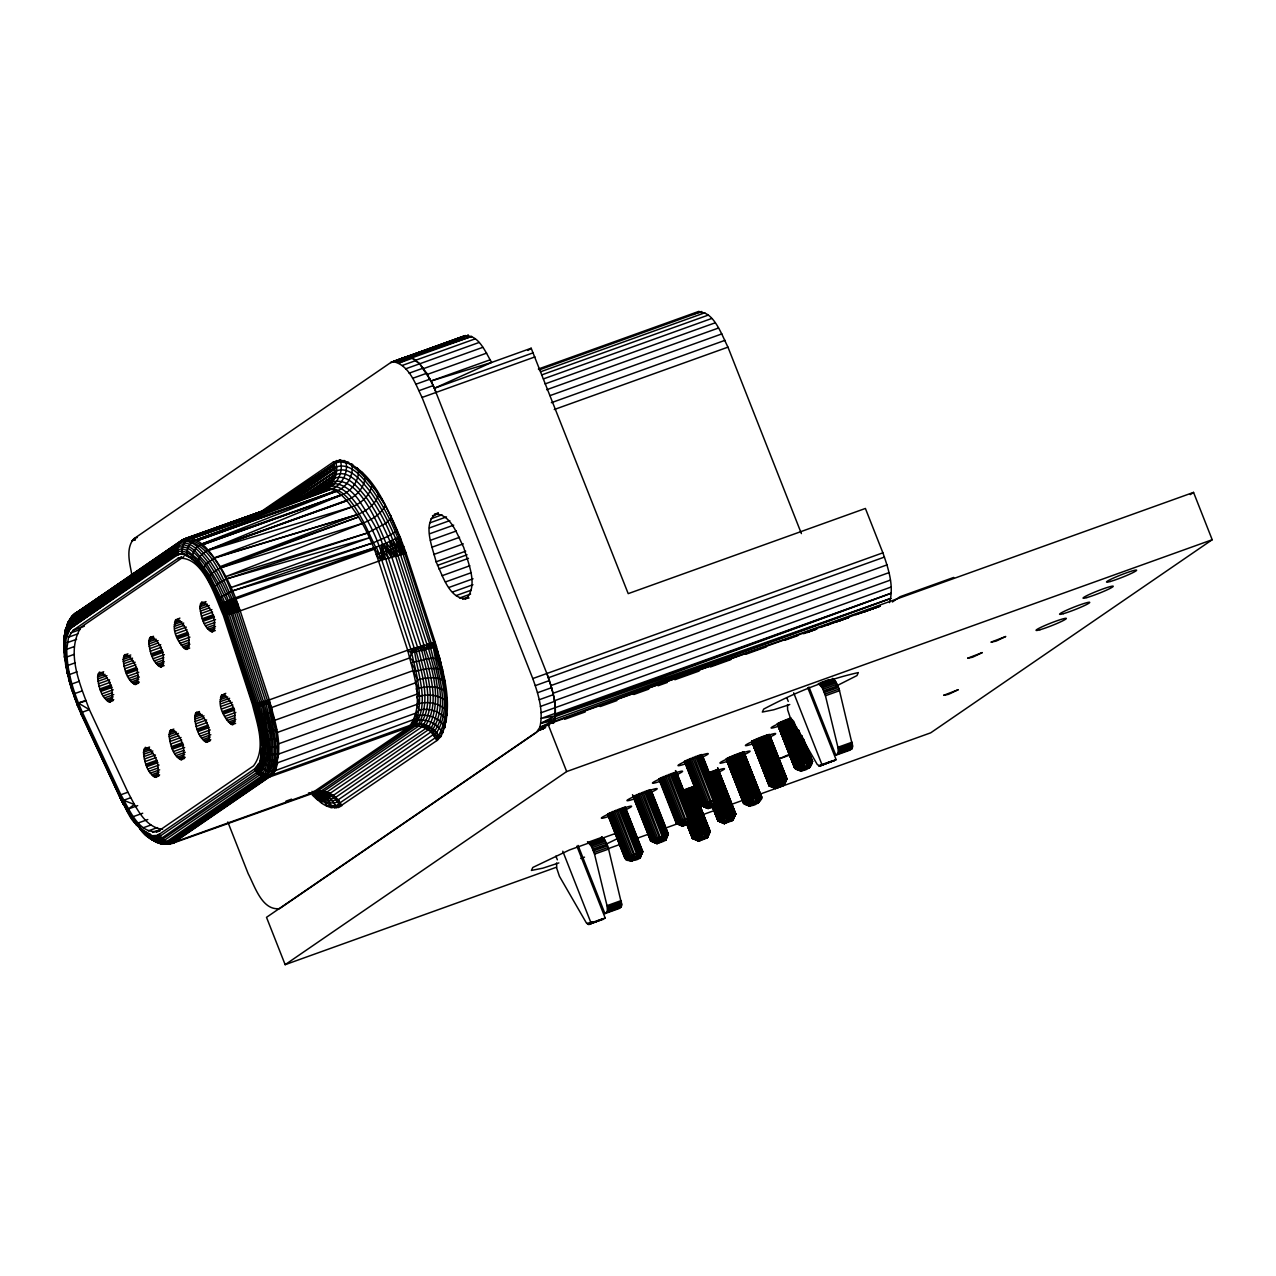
<?xml version="1.0" encoding="UTF-8"?>
<svg xmlns="http://www.w3.org/2000/svg" width="1276" height="1276" viewBox="0 0 1276 1276"><rect width="100%" height="100%" fill="white"/><g stroke="black" fill="none" stroke-linecap="round" stroke-linejoin="round"><path stroke-width="1.5" d="M69.382 680.491L70.244 682.022L67.309 672.005L74.63 697.509L119.848 796.559L127.026 810.069C134.554 820.962 144.363 840.15 160.345 835.955L255.551 770.64C269.252 751.165 259.156 725.231 254.387 704.272L225.31 615.223C215.357 593.085 207.398 562.987 182.372 554.167C181.064 547.803 183.935 540.338 190.395 538.073L327.087 488.245C338.156 484.322 343.866 470.892 340.166 459.966L333.243 462.119L258.039 513.702M139.881 826.96C129.482 821.329 126.117 807.086 120.088 797.532L80.691 713.268L82.111 715.23L77.565 705.149L70.324 682.389L65.379 653.79L66.081 638.813L69.845 629.355C66.001 620.519 73.928 611.778 82.366 610.056M77.565 705.149L78.41 705.756M185.578 538.456L325.715 488.533L185.578 538.456L74.949 613.644L180.458 541.12C189.949 533.528 201.783 542.523 208.132 550.084C223.093 567.708 232.902 589.065 240.207 610.853L269.3 699.902C274.819 721.02 283.4 745.12 275.6 766.366L268.072 766.094L260.782 761.07L260.703 735.742L256.651 714.927L224.464 615.335C216.505 592.893 206.712 569.255 187.046 554.741L182.372 553.162L176.279 554.486L71.536 625.83L175.817 552.349C187.492 547.229 196.982 560.818 203.378 568.633C213.618 582.717 219.982 598.986 226.394 615.016L255.471 704.065C262.473 725.9 270.081 752.377 258.023 773.782L162.818 839.082C157.714 842.527 148.686 839.847 146.756 833.77L146.868 832.718L139.1 826.928L131.029 816.481L120.151 795.905M146.756 833.77L149.834 834.169C152.051 844.042 165.928 846.323 173.6 842.415L268.805 777.116C283.782 753.988 271.31 724.991 267.466 700.54L238.389 611.491C229.776 586.21 214.926 541.79 184.526 538.903C178.815 541.582 176.391 548.871 178.608 554.645L176.279 554.486L71.6 626.165C61.104 636.325 64.597 654.014 67.006 666.949L65.698 663.711M336.545 460.508L335.843 462.789C338.427 471.769 335.014 482.679 326.592 487.304C334.312 481.706 336.784 470.796 333.243 462.119L335.843 462.789L340.166 459.966C371.093 468.42 385.288 504.084 397.027 530.896L387.729 536.494L373.82 542.555L232.663 590.868L218.435 598.237L202.98 570.26L192.15 558.202L193.298 552.093L197.174 546.782L201.847 543.975L336.194 491.34C346.96 487.4 354.026 475.294 351.889 463.985L340.692 461.784L335.843 462.789L263.143 510.926M153.503 840.405L160.345 841.618L164.365 840.326L259.57 775.026C274.531 754.148 263.35 725.948 258.326 703.363L229.249 614.314C222.997 597.152 215.74 580.213 205.117 565.252C198.354 556.99 188.338 542.635 175.992 548.042L176.263 554.39L71.6 626.165L69.989 629.212L69.446 627.76L68.106 632.449C64.597 626.101 69.016 618.78 73.944 614.665L182.229 540.067L323.211 489.059C339.081 486.092 349.098 503.876 357.168 514.691C366.228 529.205 373.23 544.916 378.589 561.153L407.666 650.202L411.223 652.881L436.599 646.852L434.095 642.498C441.943 671.878 453.985 706.776 438.609 735.534L340.198 802.7L336.258 807.772C333.275 798.154 323.418 791.726 313.433 792.54C322.031 792.811 329.543 799.43 331.76 807.612L340.548 803.417L340.261 806.56L336.242 799.749L330.133 794.613L330.165 793.273L429.007 726.331C441.927 701.322 433.266 669.645 423.919 644.954L390.807 541.263L400.441 554.406L429.518 643.455C435.929 671.24 449.726 706.33 431.065 731.914L335.859 797.213C328.171 801.376 319.542 796.718 313.721 791.439M607.551 814.263L624.969 858.461L631.173 861.156L637.537 858.269L637.697 852.687L620.295 808.49M633.135 796.718L650.712 840.996L657.044 843.643L663.313 841.41L665.657 840.15L668.321 833.866L650.553 840.916L656.757 843.611L663.121 840.725L663.281 835.142L645.879 790.945M676.232 823.18L682.628 826.082L686.711 824.774L691.129 822.717L693.937 816.449L684.462 819.24L676.136 823.371L682.341 826.05L688.705 823.164L688.865 817.597L671.463 773.4M694.479 838.157L692.533 838.523L686.648 823.546L692.533 838.523L698.578 841.123L704.942 838.236L705.102 832.67L688.019 788.345M684.399 761.437L701.88 805.906L707.925 808.505L714.289 805.619L714.464 800.052L697.047 755.839M712.168 806.161L717.957 820.899L724.162 823.578L730.526 820.691L730.685 815.125L713.603 770.8M743.844 752.074L761.309 796.288C760.943 804.406 749.57 808.729 743.701 803.417L726.188 759.013L743.541 803.338L749.746 806.033L756.11 803.146L756.269 797.564L739.187 753.255M751.724 741.547L769.125 785.793L775.409 788.52L781.694 785.585L781.853 780.019L764.771 735.71M796.814 767.961C790.53 768.71 810.005 760.927 812.477 761.182C812.11 769.3 800.738 773.623 794.868 768.327L777.355 723.907L794.709 768.248L800.913 770.927L807.277 768.04L807.453 762.474L790.354 718.149M123.246 804.103L123.325 802.253L119.912 796.415L128.11 811.361M129.801 813.179L127.712 812.062L119.816 797.101L80.739 712.486L81.313 713.986M271.485 712.486L256.651 714.927L259.124 722.455L267.689 722.79L274.898 720.27L271.485 712.486L271.644 707.526L267.466 700.54L253.557 704.4L254.993 706.92L270.225 702.932L267.896 700.396C273.319 723.97 286.303 755.679 269.236 777.004L272.809 774.66L411.175 724.959C421.303 721.084 433.361 726.283 438.609 735.534L440.89 736.523C454.798 706.792 443.298 672.197 435.212 642.338L406.135 553.29C393.55 518.343 376.835 480.318 344.121 460.461L340.692 461.784M329.32 484.896L321.185 490.494C334.041 474.688 352.447 489.697 360.342 502.377C370.949 519.651 385.639 538.025 383.55 559.43C377.09 537.132 366.754 515.679 351.713 497.879C344.695 488.947 331.808 480.924 321.648 489.936L183.281 539.62L71.552 616.85M315.906 792.795L322.78 791.981L418.863 725.964C436.025 705.165 424.11 673.999 418.895 650.473L415.178 647.634C421.527 671.67 431.416 700.157 418.831 723.667L413.982 725.9L416.247 723.763L413.472 721.084C423.696 717.878 435.658 721.961 441.464 731.036L440.89 736.523L436.918 740.543L338.427 807.453L330.835 807.501L330.915 805.204L320.914 800.626L312.046 792.827M357.424 467.989L358.508 470.445C358.827 481.259 351.251 491.435 341.25 495.152L207.063 550.514L200.316 555.985L196.887 563.609M220.509 604.345L234.417 598.157L235.964 598.938L374.331 549.238L376.308 547.165L381.763 560.036L410.856 649.085C415.545 671.559 423.712 695.34 416.933 718.34L273.893 771.135L266.445 770.672L259.331 765.169L260.846 755.791L267.673 760.129L276.701 760.608L278.615 754.052L416.981 704.368C426.519 700.843 438.386 702.55 445.755 709.839L446.919 715.517M553.513 723.332C558.489 706.808 552.157 689.168 546.846 673.521L433.266 385.559L426.71 373.262L419.74 363.772L409.963 356.738L406.581 356.69L390.711 362.575L133.852 538.759C125.399 548.632 129.833 563.45 131.906 574.966M546.894 673.489C552.253 688.865 558.011 705.915 553.943 722.264L539.828 727.336L536.399 732.44L279.54 908.64C262.043 910.713 254.833 886.31 248.214 873.757L227.814 821.967M578.076 845.414L604.952 913.616L607.344 911.367L607.344 907.029L594.536 854.138L591.41 846.211L587.454 841.809M604.952 913.616L619.067 908.544L621.189 906.933L621.699 904.429L608.189 847.423L604.728 839.847L601.57 836.737M808.984 687.03L835.86 755.232L838.252 752.984L838.252 748.645L825.444 695.755L822.318 687.828L818.363 683.426M835.86 755.232L849.975 750.16L852.097 748.549L852.607 746.045L839.098 689.024L835.636 681.464L832.478 678.354M146.868 832.718C154.731 834.456 157.315 848.109 167.268 842.702L263.111 776.749C277.02 753.925 265.504 726.203 261.803 702.358L232.726 613.309C227.208 595.11 218.674 577.773 207.956 562.078C200.906 553.465 190.459 538.504 177.603 544.15L73.944 614.665L70.706 617.983L75.81 612.895L72.541 615.83L69.143 622.736M436.918 740.543L431.065 731.914L431.32 727.719C445.165 701.864 434.303 670.49 427.269 644.029L430.618 647.57M65.379 653.312L63.8 642.769L65.746 632.035L65.491 635.304M63.896 643.854L64.645 634.22M64.167 644.938C64.518 637.569 65.491 629.355 71.169 624.028L175.817 552.253L71.121 622.832L175.721 550.179L182.197 548.76L187.157 550.45L198.274 559.67L209.854 575.715L229.01 614.362L226.889 608.253L223.555 602.703L256.795 703.746C263.43 726.267 271.294 752.84 259.331 774.835L261.548 772.778L267.194 774.963L272.809 774.66L275.76 769.667L277.705 762.729L276.701 760.608M64.869 636.325L65.108 633.103M66.751 649.293L68.553 637.171L73.163 630.248L177.811 558.473C203.012 554.821 215.373 597.583 223.364 615.447L252.441 704.511C257.066 723.651 266.7 748.422 253.509 765.887L158.304 831.186C138.701 835.03 129.02 808.474 120.853 794.757L82.334 712.183C73.466 692.421 66.846 671.128 66.751 649.293L74.199 646.613M64.629 645.975L64.358 635.4M63.8 642.769L64.629 639.563M97.598 676.982L99.416 672.085C109.273 675.195 115.749 693.346 110.23 702.071C101.043 698.594 98.507 685.866 97.598 676.982L105.031 674.318M123.182 659.437L125 654.524C134.857 657.65 141.333 675.786 135.814 684.526C126.627 681.049 124.091 668.321 123.182 659.437L130.615 656.773M148.766 641.892L150.584 636.979C160.441 640.105 166.917 658.241 161.398 666.981C152.211 663.504 149.675 650.76 148.766 641.892L156.198 639.212M143.502 752.25L145.304 747.337C155.162 750.463 161.637 768.599 156.119 777.339C146.931 773.862 144.395 761.118 143.502 752.25L150.935 749.57M176.168 619.434C186.025 622.544 192.501 640.696 186.982 649.42C177.874 645.544 167.634 623.023 179.884 618.094M169.086 734.689L170.888 729.792C180.745 732.918 187.221 751.054 181.702 759.778C172.515 756.317 169.979 743.573 169.086 734.689L176.519 732.025M199.949 606.786L201.752 601.889C211.609 604.999 218.084 623.135 212.566 631.875C203.378 628.398 200.842 615.67 199.949 606.786L207.366 604.122M194.67 717.144L196.472 712.247C206.329 715.357 212.805 733.509 207.286 742.233C198.099 738.772 195.563 726.028 194.67 717.144L202.102 714.48M222.056 694.686C231.913 697.812 238.389 715.948 232.886 724.688C223.763 720.812 213.523 698.291 225.772 693.362M469.058 597.981C450.157 602.4 442.565 575.189 436.089 561.823C432.724 547.5 420.841 521.342 438.274 512.649M549.43 724.896L539.828 727.336C543.736 710.923 538.249 693.969 532.778 678.561L422.053 397.458C415.529 384.283 409.309 364.84 393.088 361.634L406.581 356.69M67.612 633.343L67.484 630.982L66.703 636.565L65.379 629.945L68.585 624.331M308.457 792.986L314.486 792.747L318.777 791.2L172.962 843.149L168.177 843.468L169.979 843.914C183.186 841.203 160.409 845.892 159.309 836.035L159.468 834.153L254.674 768.838L260.782 761.07M72.477 616.643L76.305 613.82L72.477 616.643L72.541 615.83M63.896 649.612L65.937 659.74L64.55 657.411L64.263 647.698M309.462 793.576L316.99 791.375L416.247 723.763C429.693 700.269 416.758 672.261 414.158 647.969L381.301 545.251L381.763 560.036L240.207 610.853L224.464 615.335M438.609 735.534L438.194 739.554L435.754 738.118L438.609 735.534L434.35 735.837C454.511 709.44 439.869 671.718 432.724 642.737C435.977 671.495 453.267 707.829 432.708 733.7L433.457 729.362M311.328 793.449L409.006 726.937C425.498 705.102 413.456 674.143 407.666 650.202L435.212 642.338M889.547 602.639C894.253 586.019 888.383 568.538 882.88 552.827L865.399 508.454L628.207 593.643L531.183 348.236L491.643 362.432L431.017 381.03L419.692 363.804L412.339 357.711L407.012 356.61L390.711 362.575L464.081 336.226C478.356 333.243 485.598 352.511 491.643 362.432L434.414 388.271L436.121 392.418M276.525 738.708L277.179 732.504L275.345 730.271L266.397 731.387L259.714 729.441L262.537 737.863L268.981 739.522L276.525 738.708L278.439 743.876L277.163 746.683L278.599 753.526C272.857 755.536 264.084 754.706 261.421 748.518M64.55 657.411L64.853 654.907L65.778 661.383M148.718 837.295C154.571 842.367 164.779 846.562 171.718 842.607L274.101 772.474L273.893 771.135M426.312 648.495L426.854 644.141L397.777 555.092C391.572 533.336 381.269 512.713 368.222 494.259C360.342 484.8 348.444 468.675 334.376 475.182L299.637 498.15M637.537 858.269L639.005 852.256L621.603 808.059M663.121 840.725L664.589 834.711L647.187 790.498M688.705 823.164L690.172 817.166L672.771 772.953M704.942 838.236L706.41 832.223L689.295 787.93M714.289 805.619L715.756 799.605L698.355 755.408M730.526 820.691L731.993 814.678L714.879 770.385M756.11 803.146L757.577 797.133L740.463 752.84M781.694 785.585L783.161 779.588L766.047 735.279M807.277 768.04L808.745 762.027L792.348 719.584M314.486 792.747L320.212 791.726L418.831 723.667L418.863 725.964L425.371 727.974L431.065 731.914M556.607 862.975L556.719 868.158L559.414 876.261L586.338 922.867L588.874 924.478L605.207 918.05L576.896 846.163M787.515 704.575L787.627 709.775L790.322 717.878L817.246 764.468L819.782 766.094L836.115 759.667L807.804 687.764M127.712 812.062L127.026 810.069L135.32 823.148C141.285 830.086 149.643 841.012 160.09 837.375L159.468 834.153L153.614 836.817M64.263 636.596L65.682 628.685M64.342 637.809L66.161 627.473M66.097 630.137L68.473 621.603L71.998 617.744L176.662 545.969L72.349 617.09L71.089 621.875L71.998 627.298L69.845 629.355M334.806 807.995L335.301 805.395L326.831 806.033L322.302 797.229L314.071 791.455C319.351 795.682 327.166 799.43 333.578 795.363L334.392 797.787M371.826 485.279C370.024 495.551 361.236 503.334 351.841 506.955L214.32 557.819L357.168 514.691C366.26 511.102 375.383 504.658 378.509 494.992L377.01 491.164L371.826 485.279L372.129 484.178M638.191 858.046L640.169 851.905L622.752 807.692M663.775 840.501L665.753 834.345L648.336 790.147M689.359 822.956L691.337 816.799L673.919 772.602M705.596 838.029L707.574 831.872L690.412 787.595M714.943 805.395L716.921 799.255L699.503 755.041M731.18 820.468L733.158 814.327L715.995 770.05M756.764 802.923L758.741 796.766L741.579 752.489M782.347 785.378L784.325 779.221L767.163 734.944M807.931 767.833L809.909 761.676L796.32 726.618M202.98 570.26L206.425 563.609L214.543 558.106L357.168 514.691L220.158 566.64L358.508 516.955L219.823 568.187L212.47 572.828L207.797 578.395M338.427 807.453L339.209 804.231M261.548 772.778L256.62 766.828L255.344 770.225L257.369 768.327L258.502 763.702L259.331 765.169M271.644 707.526L410.011 657.826L412.626 648.479L413.743 652.052M159.516 843.069L165.864 842.192L264.26 774.197M724.162 823.578L731.898 820.835L733.445 815.396M150.313 835.78L155.927 835.493L159.229 840.629L164.237 843.675L169.788 842.479L264.993 777.18C277.339 753.925 268.789 726.076 262.09 702.279L264.483 704.815C270.512 727.862 278.886 755.009 266.317 777.259C283.081 755.631 269.954 725.135 265.583 701.178L236.507 612.113C225.182 589.432 216.665 564.12 197.174 546.782C191.847 540.88 177.827 537.324 176.024 547.978L71.36 619.753L66.974 625.415M70.26 681.783C72.301 689.806 73.88 697.908 69.702 681.815L70.324 682.389M638.766 857.871L641.142 851.634L623.725 807.421M664.349 840.326L666.726 834.073L649.309 789.876M689.933 822.765L692.31 816.528L674.892 772.331M715.517 805.22L717.894 798.983L700.492 754.77M706.17 837.838L708.547 831.601L691.337 787.356M731.754 820.293L734.131 814.056L716.921 769.795M757.338 802.748L759.714 796.495L742.504 752.25M782.922 785.203L785.298 778.95L768.088 734.705M808.505 767.642L810.882 761.405L798.696 730.063M65.379 629.945L68.473 621.603M65.267 631.237L71.36 619.753L175.992 548.042L71.153 621.332L175.737 550.084L68.92 623.374M67.628 625.288L70.276 619.53L70.467 620.918M65.331 632.545L71.089 621.875L175.721 550.179M627.074 858.174C619.737 861.523 644.061 862.544 640.871 853.915M665.466 839.209L668.353 833.994L650.904 789.653M691.05 821.648L692.549 817.406M716.123 805.523L718.133 799.861C722.71 796.32 699.088 805.284 702.948 805.762C708.387 811.026 719.138 806.576 719.52 798.888L702.087 754.563M698.658 841.171L706.776 838.141L708.276 833.898M731.898 820.835L733.86 816.337M757.944 803.051L759.443 798.792M783.528 785.49L786.893 778.743L769.125 785.793L776.382 788.329L783.528 785.49L785.043 781.247M390.839 515.504L391.238 518.04L385.543 523.479L367.313 533.033L225.788 576.608L362.352 523.447C371.412 519.747 381.253 514.419 385.352 505.057L378.509 494.992L381.859 498.884M639.26 857.743L642.737 851.411L639.372 858.174M664.844 840.182L667.492 833.898M690.428 822.637L693.075 816.353L675.674 772.155M716.011 805.092L718.659 798.808L701.258 754.61M706.665 837.71L710.142 831.378L706.776 838.141M732.249 820.165L734.896 813.881L717.319 769.715M757.832 802.604L760.48 796.336L742.903 752.154M783.416 785.059L786.064 778.775M809 767.514L811.648 761.23M625.033 807.182L642.562 851.778L639.723 857.966L642.769 851.539L625.32 807.214M675.578 770.624L693.729 816.672L691.034 822.781L693.937 816.449L676.503 772.108M716.618 805.236L719.313 799.127L716.394 804.996M639.723 857.966L642.083 852.097L632.003 826.258M665.306 840.421L667.667 834.552L650.393 790.259M690.906 822.876L693.251 816.991M707.127 837.949L710.174 831.521L692.677 787.164M733.301 818.921L735.726 813.833L717.957 820.899M758.311 802.843L761.341 796.415L743.892 752.266M783.895 785.298L786.925 778.87L769.428 734.513M809.478 767.737L812.525 761.325L805.938 744.61M642.45 851.379L639.643 857.647M665.227 840.102L668.034 833.834M690.81 822.557L693.618 816.289M716.665 804.965L719.201 798.728L701.784 754.531M707.048 837.614L709.855 831.346M732.631 820.069L735.439 813.801L717.909 769.619M758.215 802.524L761.022 796.256L743.493 752.058M783.799 784.979L786.606 778.711M809.383 767.418L812.19 761.15M707.271 837.853L709.759 831.888L692.342 787.691M758.438 802.764L760.927 796.798L743.509 752.601M784.022 785.203L786.51 779.253L769.093 735.04M277.705 762.729L416.072 713.045L418.895 710.094C428.162 707.909 438.785 710.668 445.053 718.037L444.941 727.208C439.183 717.048 426.04 713.045 415.163 716.315L416.933 718.34L412.196 726.076L270.64 776.621C264.307 778.934 256.97 775.01 254.674 768.838M665.546 840.262L668.145 834.217L650.616 789.621M691.082 822.51L693.729 816.672L675.482 770.704M707.367 837.774L709.966 831.745L692.613 787.483M717.925 770.146L735.343 814.343L732.855 820.308L735.758 813.96L717.59 767.977L735.55 814.2L732.36 820.596M758.534 802.684L761.134 796.655L743.78 752.377M784.118 785.139L786.718 779.094L769.364 734.832M807.245 748.645L812.302 761.549L809.702 767.578L812.094 761.692L807.006 748.805M642.737 851.411L640.073 857.695L642.562 851.778L625.049 807.644M668.321 833.866L665.498 840.071M691.241 822.589L693.905 816.305M716.825 805.044L719.489 798.76M707.462 837.598L710.142 831.378M735.726 813.833L732.903 820.037M784.214 784.947L786.893 778.743M812.477 761.182L809.654 767.386M139.547 826.385C143.997 833.419 151.541 842.24 161.015 838.603L259.203 770.784M692.374 838.444L709.312 831.426M74.263 614.25L72.349 617.09L177.635 544.118L72.987 615.893L70.005 619.227L176.63 546.016L183.425 544.533L188.641 546.288L194.319 550.147L206.425 563.609L218.276 583.339L232.726 613.309M352.144 465.644L352.782 464.48M256.667 772.299C270.002 751.724 259.953 725.837 255.471 704.065M74.901 614.219L77.581 611.842L73.705 615.909M67.293 624.076L71.775 618.445L176.63 546.016M261.277 776.031C275.744 754.068 264.435 726.219 260.001 702.901L227.096 601.092L234.609 612.735L264.483 704.815M318.314 793.385L326.975 792.013L422.181 726.714C438.705 702.869 426.009 671.511 420.761 645.879L391.684 556.83C380.407 531.486 354.872 452.741 316.879 492.073M332.35 796.08L431.32 727.719L426.519 728.644L429.007 726.331L424.142 727.495C441.879 704.129 428.975 670.921 422.707 645.321L421.447 649.739L417.475 646.9L383.789 544.262L388.813 550.084L391.19 556.99L382.959 544.597L234.417 598.157L237.878 604.298L222.534 609.832L225.118 615.255L221.067 604.011L225.31 615.223M213.602 587.933L218.276 583.339L227 578.794L367.313 533.033M277.179 732.504L415.545 682.82L417.651 679.789C426.423 677.556 436.775 676.2 444.845 681.225L441.448 669.406L436.073 668.353L426.423 668.704L413.488 671.782L417.651 679.789M65.06 640.185L66.017 635.145M69.111 621.938L71.775 618.445L176.024 547.978M266.907 777.291L268.694 775.09M156.629 836.897L158.623 834.472L159.309 836.035M264.993 777.18L267.194 774.963M424.047 724.401L421.67 726.602L421.447 723.875M272.809 774.66L172.962 843.149M261.389 744.801L260.767 736.587M77.023 612.751L78.633 611.411M258.023 773.782L260.32 771.852M268.805 777.116L273 774.341L272.426 771.374L276.126 768.343L275.6 766.366M625.065 858.285L641.908 851.459M758.486 802.492C773.352 787.627 738.373 804.853 744.769 803.274L727.352 758.215M263.111 776.749L265.711 774.676M268.566 509.236L333.865 463.89M321.648 489.936L318.394 492.169C346.833 473.635 366.387 529.62 375.782 547.372L374.331 549.238L378.765 553.704L381.03 560.292L376.245 554.597L402.243 545.235L403.854 546.575M72.987 615.893L177.603 544.15M176.646 555.523L71.998 627.298L176.279 554.486L176.646 555.523L182.372 553.162L192.15 558.202M183.935 556.575L81.138 627.09C65.411 651.813 80.021 684.574 89.384 709.663L127.919 792.221C135.734 806.703 144.475 827.183 162.546 829.352M268.853 510.304L334.2 465.453L268.694 509.826M282.443 504.754L334.727 468.866L279.045 506.157M295.522 499.203L334.743 472.28L286.606 503.749M303.178 496.954L334.232 475.629L303.209 496.795M310.339 494.546L333.275 478.739C346.881 472.455 358.381 488.022 365.989 497.177C378.94 514.962 387.633 535.442 395.975 555.586L395.688 547.595M316.974 491.882L331.68 481.786L316.958 491.627M318.25 492.281L329.686 484.417L318.282 492.105M320.77 491.164L327.31 486.666L320.818 491.116M527.913 350.469L531.183 348.236M693.346 314.502C711.37 303.959 721.706 335.014 727.958 347.152L801.392 533.591M760.416 793.991L930.683 732.839L1212.2 539.732L1193.554 492.392L548.026 724.226L266.509 917.332L285.154 964.672L556.464 867.233M285.154 964.672L566.672 771.565L1212.2 539.732M892.387 601.985L900.074 596.705L953.73 577.438M1190.285 494.625L1193.554 492.392M605.207 918.05L588.874 924.478M836.115 759.667L819.782 766.094M175.817 552.349L68.92 624.841M300.035 498.725L334.376 475.182M279.029 505.583L334.679 467.638C349.863 460.636 362.687 478.006 371.188 488.214C385.511 508.055 395.783 530.593 403.647 553.688L400.106 536.526L382.959 544.597M277.227 505.695L334.679 467.638M306.942 496.189L333.275 478.739M286.653 503.302L334.854 471.45C349.449 464.703 361.794 481.419 369.976 491.244C383.869 510.352 393.279 532.299 402.052 554.039L392.896 540.322M167.268 842.702L168.719 843.021M161.015 838.603L161.877 838.061L162.068 839.704M311.966 791.359C318.649 798.218 329.304 806.783 339.145 801.137L336.242 799.749C328.012 803.306 319.686 797.388 313.721 792.189C315.89 800.243 323.083 805.22 330.835 807.501M641.381 852.496L642.083 852.097L624.506 807.245M811.121 762.282L811.823 761.868L801.583 735.423L811.823 761.868M785.538 779.827L786.239 779.413L768.806 734.545M759.954 797.372L760.655 796.974L743.222 752.106M734.37 814.917L735.072 814.519L717.638 769.651M708.786 832.478L709.488 832.064L692.055 787.196M323.482 489.171L325.045 488.277M313.242 791.933C318.187 793.736 324.056 796.017 328.937 792.795L313.8 792.236L171.654 843.133M320.212 791.726L322.78 791.981M445.707 700.763L446.999 700.077L444.957 690.858C436.488 685.34 425.53 686.201 416.215 688.896L419.405 696.217C428.21 694.016 438.513 694.798 445.707 700.763L447.222 708.148L445.755 709.839L446.377 719.871L445.053 718.037L446.106 722.088M617.377 838.651L606.945 843.739M465.357 599.305C479.218 586.418 467.989 562.86 463.714 547.388C457.398 535.282 450.986 513.59 434.574 513.973M539.828 727.336L554.502 720.366L540.785 723.301L555.188 715.868L541.215 718.388L555.331 713.316M259.57 775.026L262.872 773.575M836.115 686.121L856.962 675.578L858.333 672.596C825.269 679.821 793.576 693.315 763.718 709.073L762.33 712.056L773.814 709.759L789.764 704.527M790.578 754.786L778.169 759.252L791.168 753.526M544.996 727.527L538.36 730.414L543.48 728.74M408.543 356.498L395.847 361.81L411.462 357.232L398.909 363.086L413.025 358.014M187.046 554.741C186.216 548.568 189.996 542.077 195.882 539.923L331.441 489.027C341.824 485.247 348.077 473.508 346.163 462.741L348.539 462.071M135.32 539.684L131.891 540.785L135.24 539.413M545.618 727.543L538.36 730.414L543.656 728.516M275.345 730.271L276.669 729.744L273.654 721.482M255.551 770.64L258.215 769.603M71.998 689.694L77.118 702.39M407.554 356.546L468.356 335.301L410.649 356.977L471.641 336.417L412.339 357.711M834.392 760.847L832.718 760.671M603.484 919.23L588.316 924.43M167.108 844.154L173.6 842.415M555.267 713.874L891.302 593.18L555.076 716.634L890.744 598.444L554.199 721.371L880.185 605.956L855.941 614.713M839.225 620.997L848.54 617.6M863.453 612.161L880.233 606.036L859.641 613.437M555.188 715.278L891.302 593.18M807.198 632.545L816.56 629.148M835.27 622.353L848.38 617.584M863.342 612.161L880.185 606.036M407.012 356.61L465.469 335.54L393.088 361.634L407.857 356.498L395.847 361.81L409.963 356.738M803.577 633.709L816.656 628.972M827.869 624.921L848.428 617.488M409.054 356.594L468.356 335.301M415.928 360.135L475.23 338.842M402.195 365.462L416.311 360.39M405.624 368.844L478.994 342.51M409.118 373.182L423.249 368.11M423.552 368.62L482.838 347.327M412.595 378.334L426.71 373.262M427.348 374.41L486.65 353.117M415.96 384.204L430.092 379.131M490.319 359.736L431.017 381.03L434.414 388.271L533.24 352.782M419.134 390.631L433.266 385.559M422.053 397.458L534.947 356.913M538.376 369.019L698.993 311.328M539.254 369.865L701.752 311.504M540.45 371.81L704.815 312.795M541.869 374.857L708.1 315.156M543.432 378.908L711.529 318.553M545.059 383.916L715.023 322.876M546.67 389.738L718.5 328.028M133.852 538.759L137.377 537.483M131.891 540.785L135.431 539.525M550.036 395.608L721.865 333.897M551.344 402.706L725.039 340.325M554.247 409.532L727.958 347.152M73.163 630.248L84.328 626.245M70.531 633.008L79.846 629.658M68.553 637.171L77.868 633.821M67.293 642.641L76.592 639.292M432.468 515.807L438.019 513.813M430.873 518.806L441.99 514.802M200.444 603.58L206.026 601.586M200.093 605.015L205.659 603.006M429.853 522.873L446.52 516.892M200.013 608.843L209.296 605.51M66.958 656.949L74.391 654.285M429.438 527.929L449.806 520.608M200.284 611.14L209.567 607.807M175.418 620.072L179.134 618.748M174.86 621.125L178.576 619.801M174.509 622.56L180.076 620.567M200.763 613.596L211.912 609.593M174.349 624.331L181.782 621.667M429.629 533.783L453.698 525.138M201.433 616.133L212.582 612.129M174.429 626.404L183.712 623.055M67.899 665.434L75.348 662.754M149.834 637.617L153.551 636.293M174.7 628.685L183.983 625.352M202.278 618.7L213.427 614.697M149.276 638.686L152.992 637.346M202.756 619.961L213.905 615.957M148.925 640.105L154.492 638.112M175.179 631.141L186.328 627.138M203.267 621.205L214.416 617.201M430.411 540.306L456.33 530.991M175.849 633.693L186.998 629.69M204.367 623.597L215.516 619.594M148.845 643.949L158.128 640.616M69.574 674.51L77.007 671.83M176.694 636.245L187.843 632.242M205.564 625.782L214.862 622.449M124.251 655.178L127.967 653.838M149.117 646.23L158.399 642.897M123.692 656.231L127.409 654.891M177.173 637.521L188.322 633.518M123.341 657.666L130.774 654.987M206.808 627.712L214.24 625.033M149.595 648.687L160.744 644.683M431.782 547.276L459.551 537.308M177.683 638.766L188.832 634.762M208.068 629.323L215.5 626.66M150.265 651.239L161.414 647.235M178.784 641.142L189.933 637.139M123.246 661.494L132.544 658.161M209.312 630.583L214.894 628.574M210.492 631.429L214.209 630.105M211.593 631.875L215.309 630.535M123.533 663.791L132.816 660.458M151.11 653.806L162.259 649.803M179.98 643.327L189.263 639.994M98.108 673.776L103.691 671.782M151.589 655.067L162.738 651.063M71.903 683.968L79.351 681.288M97.758 675.211L103.324 673.218M181.224 645.257L188.657 642.594M433.68 554.518L463.316 543.879M124.011 666.231L135.16 662.244M152.099 656.311L163.248 652.307M182.484 646.868L189.917 644.205M124.681 668.784L135.83 664.78M153.2 658.687L164.349 654.684M97.662 679.039L106.961 675.706M183.728 648.128L189.295 646.119M184.908 648.99L188.625 647.65M154.396 660.872L163.679 657.539M186.009 649.42L189.725 648.08M97.949 681.336L107.232 678.003M125.526 671.351L136.676 667.348M126.005 672.611L137.154 668.608M436.089 561.823L465.708 551.184M155.64 662.802L163.073 660.139M98.427 683.792L109.576 679.789M126.515 673.856L137.664 669.852M74.869 693.554L82.318 690.874M156.9 664.429L164.333 661.75M99.097 686.328L110.246 682.325M127.616 676.248L138.765 672.245M158.144 665.673L163.711 663.68M437.445 565.428L467.064 554.773M159.325 666.535L163.041 665.195M160.425 666.965L164.141 665.641M99.943 688.896L111.092 684.893M128.812 678.433L138.095 675.084M100.421 690.156L111.57 686.153M438.896 568.952L468.515 558.314M130.056 680.363L139.339 677.014M100.932 691.401L112.081 687.397M131.316 681.974L138.749 679.295M102.032 693.793L113.181 689.79M132.56 683.218L138.127 681.225M82.334 712.183L89.384 709.663L78.378 703.044L85.811 700.365M133.741 684.08L139.323 682.086M103.228 695.978L112.511 692.645M134.841 684.526L138.558 683.186M442.038 575.731L469.823 565.762M104.472 697.908L113.755 694.575M105.733 699.519L113.165 696.856M106.977 700.779L112.543 698.769M108.157 701.64L113.739 699.631M109.257 702.071L112.974 700.731M445.436 581.952L471.354 572.653M448.977 587.438L473.045 578.794M452.565 592.032L472.933 584.727M456.09 595.605L470.908 590.294M459.472 598.045L470.573 594.058M462.582 599.289L468.148 597.296M221.322 695.34L225.039 694M220.764 696.393L224.48 695.053M220.397 697.828L225.98 695.819M220.254 699.599L227.686 696.935M220.317 701.656L229.6 698.323M195.738 712.885L199.455 711.545M220.589 703.953L229.887 700.62M195.18 713.938L198.897 712.598M194.813 715.373L200.396 713.38M221.083 706.41L232.216 702.406M221.753 708.946L232.886 704.942M194.734 719.201L204.016 715.868M195.005 721.498L204.304 718.165M222.582 711.514L233.731 707.51M170.155 730.43L173.871 729.106M169.596 731.483L173.313 730.159M223.061 712.774L234.21 708.77M169.23 732.918L174.812 730.925M195.483 723.955L206.632 719.951M223.571 714.018L234.72 710.014M407.666 650.202L267.466 700.54M196.169 726.491L207.302 722.487M224.688 716.41L235.837 712.407M169.15 736.762L178.433 733.429M225.884 718.595L235.167 715.262M169.421 739.043L178.72 735.71M196.998 729.059L208.148 725.055M144.013 749.044L149.579 747.034M197.477 730.335L208.626 726.331M143.646 750.479L149.228 748.47M227.128 720.525L234.545 717.846M169.899 741.5L181.048 737.496M197.987 731.563L209.136 727.559M228.388 722.136L235.821 719.473M170.585 744.052L181.718 740.048M199.104 733.955L210.253 729.952M143.566 754.307L152.849 750.974M229.616 723.396L235.199 721.387M230.812 724.242L234.529 722.918M171.415 746.604L182.564 742.6M200.284 736.14L209.583 732.807M231.897 724.688L235.613 723.348M143.837 756.604L153.136 753.255M171.893 747.88L183.042 743.876M201.544 738.07L210.827 734.737M144.316 759.045L155.465 755.041M172.404 749.124L183.553 745.12M202.804 739.681L210.237 737.018M144.986 761.597L156.135 757.593M173.52 751.5L184.653 747.497M204.032 740.941L209.615 738.932M205.229 741.803L210.795 739.793M206.313 742.233L210.03 740.893M145.831 764.164L156.98 760.161M174.7 753.685L183.999 750.352M146.309 765.425L157.458 761.421M175.944 755.615L185.243 752.282M274.898 720.27L413.265 670.586L415.976 670.985L411.271 662.77L429.151 658.432L439.917 658.464L433.744 642.546L399.484 536.925L391.238 518.04M146.82 766.669L157.969 762.665M177.22 757.226L184.637 754.563M147.936 769.045L159.069 765.042M178.449 758.486L184.031 756.493M179.645 759.348L185.211 757.338M149.117 771.23L158.415 767.897M180.729 759.778L184.446 758.454M150.361 773.16L159.659 769.827M151.637 774.787L159.053 772.108M152.865 776.031L158.447 774.038M154.061 776.893L159.628 774.899M155.146 777.339L158.862 775.999M120.853 794.757L127.919 792.221M278.439 743.876L416.805 694.192L419.405 696.217L416.853 696.84L419.437 703.507M130.615 797.755L123.565 800.291L134.283 804.47L128.382 808.968L137.696 805.619M133.406 816.576L142.721 813.227M532.778 678.561L882.88 552.827M138.478 822.876L147.777 819.543M548.441 677.731L884.475 557.054M535.346 685.611L549.462 680.539M143.438 827.709L150.887 825.03M550.977 685.563L887.011 564.885M148.16 830.915L157.474 827.582M537.499 692.74L551.615 687.668M152.498 832.415L159.947 829.751M156.326 832.159L160.058 830.82M552.971 693.315L889.005 572.637M539.206 699.742L553.321 694.67M554.39 700.763L890.425 580.086M540.402 706.457L554.534 701.385M285.968 801.153L291.582 799.143M541.088 712.726L555.204 707.654M555.156 707.686L891.19 587.008M540.785 723.301L554.916 718.229M554.709 719.138L890.744 598.444M564.71 719.297L585.253 711.928M600.183 706.569L616.994 700.524M633.789 694.495L648.718 689.136M658.065 685.77L667.396 682.421M674.86 679.741L699.136 671.032M710.333 666.997L730.861 659.628M745.806 654.269L766.334 646.884M785.011 640.185L798.074 635.496M807.405 632.146L816.736 628.781M820.468 627.441L829.815 624.092M835.413 622.082L848.476 617.393M820.117 682.788L828.953 679.614M819.096 683.856L833.212 678.784M819.894 684.526L834.01 679.454M820.691 685.435L834.823 680.363M821.521 686.536L835.636 681.464M822.318 687.828L836.434 682.756M823.084 689.263L837.2 684.191M823.786 690.81L837.917 685.738M824.121 691.624L838.236 686.552M824.44 692.437L838.555 687.365M824.982 694.096L839.098 689.024M825.444 695.755L839.56 690.683M837.965 747.273L852.081 742.201M838.252 748.645L852.368 743.573M838.428 749.937L852.543 744.865M838.492 751.117L852.607 746.045M838.428 752.138L852.543 747.066M588.188 842.24L602.32 837.168M838.252 752.984L852.368 747.911M588.986 842.91L603.101 837.838M837.965 753.622L852.097 748.549M837.582 754.036L851.698 748.964M589.783 843.819L603.915 838.747M590.613 844.919L604.728 839.847M591.41 846.211L605.526 841.139M818.602 765.744L830.963 761.309M592.176 847.647L606.291 842.575M819.224 766.047L833.34 760.975M592.877 849.21L607.009 844.138M593.212 850.007L607.328 844.935M593.531 850.821L607.647 845.765M594.074 852.496L608.189 847.423M580.787 858.493L584.52 857.153M608.843 848.412L620.072 844.393M636.915 838.348L648.144 834.313M664.987 828.268L678.082 823.562M702.406 814.822L715.501 810.116M730.478 804.741L743.573 800.036M594.536 854.138L608.652 849.066M607.057 905.657L621.173 900.585M607.344 907.029L621.46 901.957M607.52 908.337L621.635 903.264M607.583 909.501L621.699 904.429M607.52 910.538L621.635 905.466M607.344 911.367L621.476 906.295M607.057 912.005L621.189 906.933M606.674 912.42L620.79 907.348M587.024 923.601L592.319 921.703M587.694 924.127L601.809 919.055M187.381 538.312L327.087 488.245M341.25 495.152L202.645 544.74L341.011 494.976L201.847 543.975M331.441 489.027L191.99 538.6L330.34 488.82L190.395 538.073M336.194 491.34L197.126 540.769L335.492 490.989L195.882 539.923M422.181 726.714L426.567 725.231M381.763 560.036L406.135 553.29L397.952 537.802L432.5 647.251L429.518 643.455M615.941 833.292L569.319 850.023L532.81 867.457L531.422 870.439L542.906 868.143L558.856 862.927M171.718 842.607L166.071 841.331L158.256 842.383L154.619 841.235M220.907 567.772L362.352 523.447M371.922 543.257L231.068 587.486L369.434 537.77L227 578.794M351.841 506.955L208.435 550.45L346.801 500.75L208.132 550.084L346.498 500.399C356.211 496.731 364.442 487.671 365.111 477.033L362.224 472.471L358.508 470.445M232.663 590.868L373.868 548.058M341.729 805.842L338.236 799.797L333.148 795.028L322.844 795.49L314.263 792.045M317.644 791.806L323.657 791.264L333.148 795.028M78.378 703.044L85.636 701.034M313.8 792.236L320.308 791.056M751.771 741.452L769.284 785.872L771.23 785.506M633.582 796.256L651.127 840.98L652.658 840.629M277.163 746.683L269.587 747.178L262.138 744.131M701.816 805.635L708.547 808.474M718.117 820.978L712.343 806.241L718.117 820.978L724.784 823.546M414.907 722.519L412.339 722.982L413.695 724.162L411.462 726.267L411.175 724.959M412.196 726.076L418.863 725.964M432.708 733.7L437.142 733.301L433.441 734.497L338.236 799.797L336.242 799.749L335.859 797.213M182.739 539.971C215.022 543.305 224.608 587.231 238.389 611.491M165.864 842.192L167.906 842.048M323.657 791.264L327.772 793.433L330.165 793.273M682.628 826.082L676.296 823.451L658.815 778.982M182.372 554.167L178.257 553.497M139.1 826.928C143.438 836.306 154.109 841.921 163.791 843.627M254.993 706.92L257.242 714.72M165.067 844.042L159.835 842.862M277.227 753.988L278.615 754.052M154.38 840.437L155.736 840.549M160.09 837.375L166.071 841.331M143.981 833.132L146.549 835.748L150.074 837.04M321.791 803.21L320.914 800.626L317.118 799.589L312.269 794.996L315.443 796.24M414.126 719.967L416.008 720.541L416.247 723.763M337.853 801.902L340.198 802.7M134.283 820.356L131.986 818.905L131.029 816.481M367.169 477.91L365.111 477.033L371.906 483.907M800.961 770.848L794.804 768.056L777.467 723.795M777.754 724.114L795.283 768.296L801.2 770.959M775.377 788.393L769.221 785.617L751.883 741.34M752.17 741.659L769.699 785.856L775.617 788.504M749.794 805.938L743.637 803.162L726.475 758.741M726.586 759.204L744.115 803.401L750.033 806.065M708.212 808.537L702.294 805.874L684.893 761.676M724.21 823.483L718.053 820.707L712.997 807.804M712.694 806.225L718.532 820.947L724.449 823.61M692.948 838.507L698.626 841.043M631.46 861.188L625.543 858.525L607.998 813.801M142.992 830.804L146.405 832.351M80.93 713.539L81.568 714.959L77.389 705.405M444.957 690.858L446.281 691.496M801.535 770.895L795.155 767.785L777.738 723.588M775.553 788.249L769.572 785.33L752.154 741.133L769.699 785.856M770.353 785.729L775.952 788.44M726.57 758.678L743.988 802.875L749.969 805.794M708.148 808.282L702.167 805.363L684.749 761.15M724.385 823.355L718.388 820.436L712.598 805.698L718.532 820.947M676.583 822.908L682.963 826.019M692.804 837.981L687.046 823.211L692.804 837.981L699.2 841.091M650.999 840.453L656.981 843.372M651.781 840.852L657.379 843.58M625.399 858.014L631.795 861.125M327.772 793.433L330.133 794.613M119.816 797.101L124.027 804.869L82.956 717.016M135.32 823.148L143.279 832.016M778.169 723.317L795.745 767.418L801.424 770.513M752.585 740.862L770.162 784.963L775.84 788.074M744.578 802.524L750.256 805.619M708.435 808.091L702.757 804.996L685.34 760.799M724.672 823.164L718.978 820.069L713.236 805.3L719.185 820.819L717.032 815.3M682.851 825.652L677.173 822.542L659.756 778.344M687.541 822.908L693.394 837.614L699.088 840.709M657.268 843.197L651.589 840.087L634.172 795.889M631.684 860.742L625.99 857.647L608.588 813.434M798.537 768.902L801.966 770.784M703.826 805.539L708.977 808.362M696.202 839.098L699.631 840.98M149.643 838.236L157.107 842.399M778.934 722.886L796.559 766.972L801.838 770.305M753.35 740.431L770.975 784.533L776.255 787.85M727.767 757.992L745.391 802.078L750.671 805.395M708.85 807.867L703.57 804.55L686.153 760.352M713.922 804.933L719.808 819.623L725.087 822.94M683.266 825.428L677.987 822.111L660.569 777.897M694.224 837.168L688.498 822.398L694.224 837.168L699.503 840.501M657.682 842.973L652.403 839.656L634.985 795.442M632.099 860.518L626.819 857.201L609.402 813.003M385.033 505.982L386.453 506.987M779.907 722.391L797.58 766.477L802.349 770.05M754.323 739.936L771.996 784.022L776.765 787.595M728.74 757.497L746.412 801.567L751.181 805.14M709.36 807.628L704.591 804.039L687.174 759.842M714.927 804.422L720.828 819.112L725.597 822.685M683.776 825.173L679.007 821.6L661.59 777.387M689.343 821.983L695.245 836.673L700.014 840.246M658.193 842.718L653.424 839.145L636.006 794.948M632.609 860.263L627.84 856.69L610.422 812.493M148.814 836.769L153.072 840.134M144.698 834.137L151.844 839.656M275.76 769.667L274.133 766.621M781.056 721.849L798.776 765.919L802.939 769.763M755.472 739.394L773.192 783.464L777.355 787.308M729.888 756.955L747.608 801.009L751.771 804.869M709.95 807.341L705.788 803.497L688.37 759.284M716.107 803.88L722.025 818.57L726.188 822.414M684.367 824.886L680.204 821.042L662.786 776.829M691.273 823.259L696.425 836.115L700.604 839.959M658.783 842.447L654.62 838.587L637.202 794.39M633.199 859.992L629.02 856.132L611.619 811.935M441.464 731.036L443.107 732.552L443.633 725.151L444.798 727.878M145.464 834.185L147.633 836.338M139.913 829.081L146.549 835.748M315.89 792.843L320.914 800.626M410.011 657.826L413.823 661.973M416.933 718.34L418.56 720.111L416.072 713.045M263.685 701.784L265.95 704.368M256.795 703.746L258.98 706.25M123.102 803.577L119.848 796.559L124.538 804.646M782.363 721.259L800.1 765.329L803.609 769.476M756.78 738.82L774.516 782.874L778.025 787.021M731.196 756.365L748.932 800.419L752.441 804.566M716.697 801.456L723.348 817.98L726.857 822.127M710.62 807.054L707.111 802.907L689.71 758.694M691.114 819.001L697.765 835.525L701.274 839.672M685.037 824.599L681.528 820.452L664.11 776.255M659.453 842.144L655.944 837.997L638.526 793.8M633.869 859.689L630.36 855.542L612.943 811.345M142.258 831.489L128.956 812.924M443.522 680.347L445.037 682.277M386.5 543.145L391.238 549.206L393.63 556.256L393.534 548.377M383.805 551.886L388.398 557.851M257.8 706.505L255.886 703.969L256.731 706.697M258.326 703.363L260.256 705.947M217.303 596.674L218.435 598.237M136.548 823.498L138.797 826.657M131.189 817.374L136.995 825.62M228.292 600.565L235.916 612.305L232.376 598.923M160.345 835.955L161.462 837.598M135.734 824.073L136.293 824.902M265.583 701.178L267.418 703.905M397.027 530.896L399.484 536.925M414.158 647.969L416.327 651.239M783.767 720.669L801.535 764.723L804.327 769.173M758.183 738.214L775.952 782.268L778.743 786.718M732.599 755.759L750.368 799.813L753.159 804.263M717.383 799.015L727.575 821.824M711.338 806.751L708.547 802.301L691.129 758.088M692.533 818.394L701.991 839.369M685.754 824.296L682.963 819.846L665.546 775.633M660.17 841.841L657.379 837.391L639.962 793.193M634.587 859.386L631.795 854.936L614.378 810.739M127.09 810.818L132.608 819.495M443.203 672.245L441.448 669.406L442.692 669.964L438.769 658.193L440.986 662.435M224.64 602.176L230.924 613.836M415.545 682.82L418.815 688.242M236.57 604.76L240.207 610.853M260.001 702.901L261.612 705.612M260.703 735.742L261.596 737.289M123.118 802.987L128.27 812.557M254.387 704.272L255.79 706.84M120.646 797.803L124.665 805.124M221.833 603.564L227.718 614.697M435.531 646.884L438.322 652.467M218.1 598.588L221.625 607.232M120.088 797.532L123.565 804.534L120.55 797.755M64.725 652.419L65.379 653.79M97.167 745.87L98.842 749.459M426.854 644.141L428.545 648.001M785.25 720.063L805.076 768.87M759.667 737.608L779.492 786.415M734.083 755.153L753.909 803.96M708.499 772.698L728.325 821.521M712.088 806.448L692.629 757.481M683.649 792.093L702.741 839.066M686.504 823.993L667.045 775.026M660.92 841.538L641.461 792.587M635.336 859.083L615.877 810.132M261.803 702.358L263.031 705.229M80.627 712.917L81.297 714.544M786.766 719.457L805.826 768.567M761.182 737.018L780.242 786.128M735.598 754.563L754.658 803.673M710.014 772.108L729.075 821.218M684.43 789.653L703.491 838.763M791.024 717.925L808.745 762.027M789.685 718.388L807.453 762.474M788.249 718.898L806.033 762.968L806.576 768.296M765.44 735.486L783.161 779.588M764.101 735.933L781.853 780.019M762.665 736.443L780.449 780.513L780.992 785.841M739.857 753.031L757.577 797.133M738.517 753.478L756.269 797.564M737.081 754.004L754.866 798.074L755.408 803.386M714.273 770.576L731.993 814.678M712.933 771.039L730.685 815.125M711.498 771.549L729.282 815.619L729.824 820.947M688.689 788.121L706.41 832.223M687.349 788.584L705.102 832.67M685.914 789.094L703.698 833.164L704.24 838.492M793.704 721.227L809.909 761.676M766.637 735.104L784.325 779.221M741.053 752.649L758.741 796.766M715.469 770.194L733.158 814.327M689.885 787.755L707.574 831.872M798.393 730.143L810.882 761.405M768.487 734.609L786.239 779.413M767.658 734.817L785.298 778.95M746.013 760.209L748.948 767.562M751.867 774.915L755.536 784.102M757.003 787.786L760.655 796.974M742.074 752.361L759.714 796.495M727.001 758.407L744.769 803.274M717.495 770.417L721.163 779.604M722.631 783.273L726.283 792.46M732.871 809L735.072 814.519M716.49 769.906L734.131 814.056M691.736 787.26L709.488 832.064M690.906 787.452L708.547 831.601M812.302 761.549L803.433 739.059L812.525 761.325M769.077 734.513L786.718 779.094M743.621 752.521L761.134 796.655M718.037 770.066L735.55 814.2M702.518 756.827L718.579 797.293M692.326 787.164L709.966 831.745M687.844 825.604L692.214 836.657M650.632 790.099L668.145 834.217L665.45 840.342L667.667 834.552L650.09 789.7M417.475 646.9L418.895 650.473M793.672 692.836L821.999 764.723M786.798 697.733L788.265 701.417M695.627 756.349L713.045 800.546L713.587 805.874M694.144 756.891L712.837 806.145M687.445 802.269L690.348 809.622L686.775 800.387M670.044 773.894L687.461 818.091L688.003 823.419M668.56 774.452L687.254 823.69M662.132 784.628L665.769 793.832M668.672 801.2L670.841 806.735M673.744 814.088L675.913 819.623M659.166 778.711L676.711 823.435M644.46 791.439L661.877 835.652L662.419 840.964M642.976 791.997L661.67 841.251M632.513 794.693L650.648 840.74M618.876 809L636.293 853.197L636.836 858.525M617.393 809.542L636.086 858.796M607.647 814.088L625.128 858.557M548.026 724.226L566.672 771.565M562.78 851.22L591.091 923.122M555.889 856.1L557.357 859.817M777.547 724.114L794.868 768.327M769.284 734.497L786.925 778.87M751.963 741.675L769.284 785.872M743.701 752.058L761.341 796.415M726.379 759.22L743.701 803.417M717.638 767.881L735.758 813.96M692.533 787.148L710.174 831.521M687.477 825.636L692.533 838.523M777.866 723.492L795.283 768.296M726.698 758.598L743.988 802.875M726.857 759.172L744.115 803.401M702.279 757.003L705.883 766.238M707.319 769.922L710.923 779.142M712.359 782.842L718.117 797.596M686.679 823.498L692.469 838.252M624.809 807.804L630.567 822.573M778.519 723.109L795.745 767.418M752.936 740.654L770.162 784.963M687.652 822.845L693.394 837.614M780.449 722.136L797.58 766.477M779.381 722.647L796.559 766.972M754.866 739.681L771.996 784.022M753.797 740.208L770.975 784.533M729.282 757.226L746.412 801.567M728.213 757.753L745.391 802.078M715.118 804.343L720.828 819.112M714.799 806.703L719.808 819.623M689.534 821.888L695.245 836.673M788.967 718.643L806.033 762.968M787.499 719.185L804.55 763.526M785.984 719.76L803.035 764.117M784.485 720.366L801.535 764.723M783.033 720.972L800.1 765.329M781.678 721.562L798.776 765.919M763.383 736.188L780.449 780.513M761.916 736.731L778.966 781.072M760.4 737.305L777.451 781.662M758.901 737.911L775.952 782.268M757.45 738.517L774.516 782.874M756.094 739.123L773.192 783.464M737.799 753.733L754.866 798.074M736.332 754.275L753.382 798.616M734.817 754.866L751.867 799.207M733.317 755.456L750.368 799.813M731.866 756.078L748.932 800.419M730.51 756.668L747.608 801.009M712.215 771.294L729.282 815.619M710.748 771.836L727.798 816.177M709.233 772.411L726.283 816.768M717.686 798.888L724.784 817.374M716.952 801.344L723.348 817.98M716.315 803.784L722.025 818.57M686.632 788.839L703.698 833.164M685.164 789.381L702.199 833.722M683.649 789.956L700.699 834.313M692.102 816.433L699.2 834.919M692.07 820.739L697.765 835.525M690.731 821.329L696.425 836.115M74.63 697.509L77.9 705.772M77.565 705.724L71.631 689.279M400.441 554.406L395.576 539.046M234.609 612.735L230.318 599.736M72.86 690.444L74.598 695.611M74.726 697.494L69.877 682.197M260.575 730.016L259.124 722.455M416.981 704.368L418.895 710.094M65.267 658.974L66.129 661.734M69.191 680.89L71.695 689.614M66.304 666.327L67.787 673.983L64.566 655.752M226.394 615.016L223.109 602.91M226.378 601.395L229.249 614.314M162.818 839.082L163.232 840.693M68.904 676.599L69.749 680.044M67.165 672.564L69.351 681.559M235.135 605.287L236.507 612.113M397.793 537.898L399.42 546.256M66.32 664.684L66.99 668.066M66.017 665.37L66.99 670.347M65.57 664.413L67.405 673.553M389.85 541.71L391.684 556.83M81.903 713.826L82.111 715.23M64.47 656.582L65.873 665.721M400.951 545.697L402.052 554.039M164.365 840.326L164.508 841.522M326.098 803.625L326.353 805.858M433.744 642.546L434.143 647.012M63.991 648.655L64.821 658.209M64.167 640.6L64.263 651.51M63.896 641.668L63.991 650.569M257.369 766.063L257.369 768.327M423.919 644.954L423.935 649.085M777.897 726.459A16.205 1.356 -21.5 0 1 772.538 726.714A16.205 1.356 -21.5 0 1 790.849 718.803M754.068 743.43A16.205 1.356 -21.5 0 1 747.911 743.717A16.205 1.356 -21.5 0 1 770.385 734.625A16.205 1.356 -21.5 0 1 770.64 736.715M728.484 760.975A16.205 1.356 -21.5 0 1 722.328 761.278A16.205 1.356 -21.5 0 1 744.801 752.186A16.205 1.356 -21.5 0 1 745.056 754.275M709.408 773.208A16.205 1.356 -21.5 0 1 723.492 768.646A16.205 1.356 -21.5 0 1 719.473 771.82M697.143 787.691A16.205 1.356 -21.5 0 1 693.889 789.365M683.824 790.753A16.205 1.356 -21.5 0 1 695.053 786.861M684.877 764.069A16.205 1.356 -21.5 0 1 681.24 763.367A16.205 1.356 -21.5 0 1 703.427 754.531A16.205 1.356 -21.5 0 1 703.188 756.78M659.277 781.63A16.205 1.356 -21.5 0 1 655.657 780.928A16.205 1.356 -21.5 0 1 677.843 772.092A16.205 1.356 -21.5 0 1 677.604 774.325M633.789 799.111A16.205 1.356 -21.5 0 1 630.169 798.409A16.205 1.356 -21.5 0 1 652.355 789.573A16.205 1.356 -21.5 0 1 652.116 791.822M608.205 816.656A16.205 1.356 -21.5 0 1 604.585 815.954A16.205 1.356 -21.5 0 1 626.771 807.118A16.205 1.356 -21.5 0 1 626.532 809.367M943.698 695.308L948.515 694.351L958.26 689.694L943.698 695.308M967.734 658.193L972.567 657.236L982.297 652.578L967.734 658.193M991.197 642.099L996.03 641.142L1005.759 636.485L991.197 642.099M181.527 557.134L177.811 558.473L181.527 557.134M794.98 767.929L777.547 723.731L794.98 767.929M769.396 785.474L751.963 741.276L769.396 785.474M718.229 820.564L712.407 805.842L718.229 820.564M685.276 796.734L675.833 772.793L685.34 796.702M692.645 838.125L686.823 823.387L692.645 838.125M1039.956 629.754A16.205 1.356 -21.5 0 0 1065.54 619.243A16.205 1.356 -21.5 0 0 1048.09 624.171A16.205 1.356 -21.5 0 0 1039.956 629.754M1063.418 613.66A16.205 1.356 -21.5 0 0 1089.002 603.149A16.205 1.356 -21.5 0 0 1071.537 608.094A16.205 1.356 -21.5 0 0 1063.418 613.66M1086.881 597.567A16.205 1.356 -21.5 0 0 1112.465 587.056A16.205 1.356 -21.5 0 0 1094.999 592A16.205 1.356 -21.5 0 0 1086.881 597.567M1110.343 581.473A16.205 1.356 -21.5 0 0 1135.911 570.962A16.205 1.356 -21.5 0 0 1118.462 575.907A16.205 1.356 -21.5 0 0 1110.343 581.473"/></g></svg>
